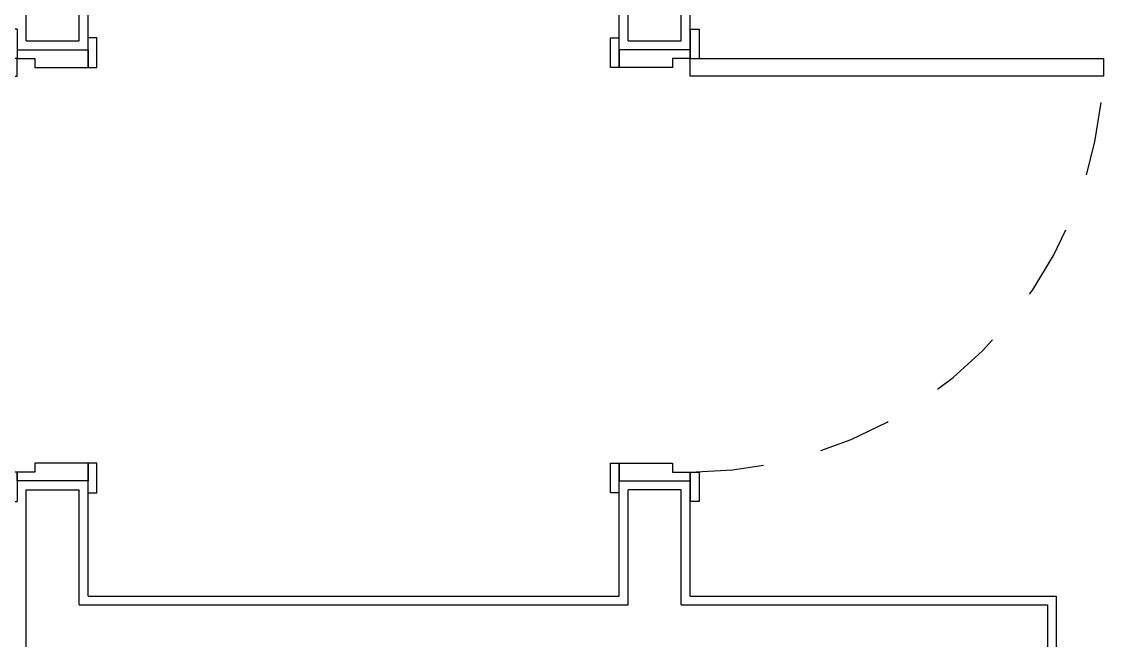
# Model space of a CAD drawing. Header units: millimetres. Extents: x 188.6 to 263.2, y 40.1 to 120.1.
# Drawn here: x 194.314 to 196.146, y 80.465 to 81.512 of the extents above; entities that cross this region are included whole.
import ezdxf

# ---------------------------------------------------------------- set-up
doc = ezdxf.new("R2010")
doc.units = ezdxf.units.MM
doc.linetypes.add('XREF-TIPO$0$HIDDEN2', pattern=[0.1875, 0.125, -0.0625])
doc.layers.add('ARQ', color=8, linetype='Continuous')

# ---------------------------------------------------------------- blocks, each defined once
blk = doc.blocks.new('XREF-TIPO$0$PORTA 70')
at = {"color": 0}
for p, q in [((36.2665, 23.8835), (36.2815, 23.8835)), ((36.2665, 23.8335), (36.2665, 23.8835)), ((36.2815, 23.8335), (36.2815, 23.8835)), ((36.4015, 23.8685), (36.4165, 23.8685)), ((36.4015, 23.8685), (36.4015, 23.8185)), ((36.4165, 23.8685), (36.4165, 23.8185)), ((36.2815, 23.8485), (36.2815, 23.8335)), ((36.4015, 23.8485), (36.2815, 23.8485)), ((36.4015, 23.8185), (36.4015, 23.8485)), ((36.2815, 23.8335), (36.2665, 23.8335)), ((36.3115, 23.8335), (36.2815, 23.8335)), ((36.3115, 23.8185), (36.3115, 23.8335)), ((36.4015, 23.8185), (36.3115, 23.8185)), ((36.4165, 23.8185), (36.4015, 23.8185)), ((36.3115, 23.1485), (36.4015, 23.1485)), ((36.3115, 23.1335), (36.3115, 23.1485)), ((36.4015, 23.1485), (36.4165, 23.1485)), ((36.4015, 23.1185), (36.4015, 23.1485)), ((36.4015, 23.1485), (36.4015, 23.0985)), ((36.4165, 23.1485), (36.4165, 23.0985)), ((36.2665, 23.0835), (36.2665, 23.1335)), ((36.2815, 23.1335), (36.3115, 23.1335)), ((36.2815, 23.0835), (36.2815, 23.1335)), ((36.2815, 23.1185), (36.4015, 23.1185)), ((36.4165, 23.0985), (36.4015, 23.0985)), ((36.2815, 23.0835), (36.2665, 23.0835))]:
    blk.add_line(p, q, dxfattribs=at)
blk.add_lwpolyline([(36.2815, 23.1635), (36.2815, 23.1335), (35.5815, 23.1335), (35.5815, 23.1635)], close=True, dxfattribs=at)
at = {"color": 0, "linetype": 'XREF-TIPO$0$HIDDEN2'}
blk.add_arc((36.2815, 23.1335), 0.7, 90, 180, dxfattribs=at)
blk = doc.blocks.new('A$C0BE265FA')
at = {"layer": 'ARQ'}
for p, q in [((-15.995, -6.4448), (-15.995, -3.8048)), ((-15.98, -6.4149), (-15.98, -3.8198)), ((-16.895, -6.4493), (-16.895, -5.7299)), ((-16.91, -6.4149), (-16.91, -5.7399)), ((-17, -6.4149), (-17, -6.3299)), ((-15.89, -6.4149), (-15.89, -6.3299)), ((-15.875, -6.4448), (-15.875, -6.3449)), ((-17, -6.4149), (-16.91, -6.4149)), ((-15.98, -6.4149), (-15.89, -6.4149)), ((-15.995, -7.3548), (-15.995, -7.1599)), ((-15.875, -7.3548), (-15.875, -7.1599)), ((-17, -9.2599), (-17, -7.1749)), ((-17, -7.1749), (-16.91, -7.1749)), ((-16.91, -7.3698), (-16.91, -7.1749)), ((-16.895, -7.3548), (-16.895, -7.1749)), ((-15.98, -7.3698), (-15.98, -7.1749)), ((-15.89, -7.1749), (-15.98, -7.1749)), ((-15.89, -7.3698), (-15.89, -7.1749)), ((-16.895, -7.3548), (-15.995, -7.3548)), ((-15.875, -7.3548), (-15.2549, -7.3548)), ((-15.2549, -7.3548), (-15.2549, -7.6025)), ((-16.91, -7.3698), (-15.98, -7.3698)), ((-15.89, -7.3698), (-15.2699, -7.3698)), ((-15.2699, -7.3698), (-15.2699, -7.5875))]:
    blk.add_line(p, q, dxfattribs=at)
at = {"layer": 'ARQ', "extrusion": (0, 0, -1), "zscale": -1, "rotation": 180}
blk.add_blockref('XREF-TIPO$0$PORTA 70', (53.2965, 16.6886), dxfattribs=at)
at = {"layer": 'ARQ', "extrusion": (0, 0, -1), "xscale": -1, "zscale": -1, "rotation": 180}
blk.add_blockref('XREF-TIPO$0$PORTA 70', (-20.4065, 16.6886), dxfattribs=at)

msp = doc.modelspace()

# ---------------------------------------------------------------- block references
at = {"layer": 'ARQ'}
msp.add_blockref('A$C0BE265FA', (211.3213, 87.8947), dxfattribs=at)

doc.saveas('drawing.dxf')
